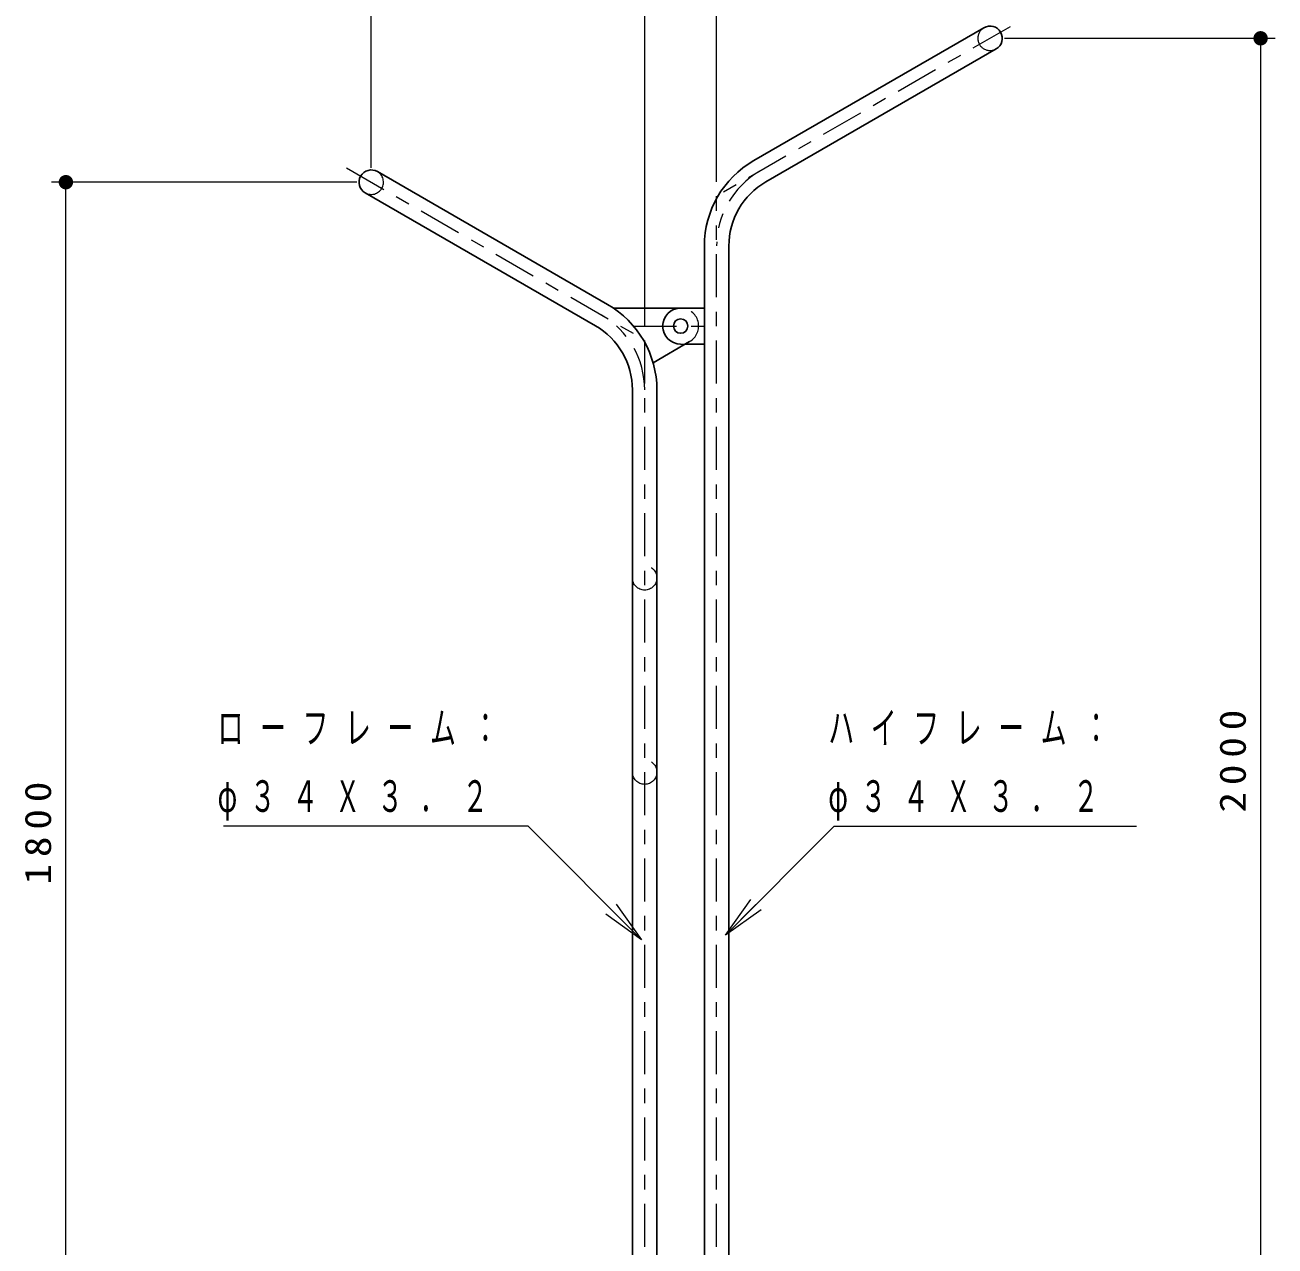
# Model space of a CAD drawing. Units: millimetres on the paper, scale 1:20. Extents: x 86 to 451, y 394 to 677.
# Drawn here: x 235.8 to 322.7, y 504.9 to 589.7 of the extents above; entities that cross this region are included whole.
import ezdxf

# ---------------------------------------------------------------- set-up
doc = ezdxf.new("R2010")
doc.units = ezdxf.units.MM
doc.linetypes.add('USER1', pattern=[4.5, 2.5, -2])
doc.linetypes.add('USER2', pattern=[6, 3, -1, 1, -1])
doc.layers.add('1_20', color=7, linetype='Continuous', lineweight=25)
doc.styles.add('ＭＳ ゴシック', font='')
doc.styles.get('ＭＳ ゴシック').set_extended_font_data('MS Gothic')

# ---------------------------------------------------------------- blocks, each defined once
blk = doc.blocks.new('filled_dot')
at = {"color": 0, "linetype": 'Continuous', "lineweight": -2, "const_width": 1.25}
blk.add_lwpolyline([(-0.625, 0, 1), (0.625, 0, 1)], format="xyb", close=True, dxfattribs=at)

msp = doc.modelspace()

# ---------------------------------------------------------------- linework, layer by layer
at = {"layer": '1_20', "lineweight": 13}
for p, q in [((259.876, 579.796), (259.876, 609.796)), ((278.876, 568.826), (278.876, 599.796)), ((283.876, 578.826), (283.876, 599.796)), ((303.876, 588.796), (322.678, 588.796)), ((321.678, 588.796), (321.678, 488.796)), ((258.876, 578.796), (237.655, 578.796)), ((238.655, 488.796), (238.655, 578.796)), ((278.655, 526.15), (276.534, 528.271)), ((276.888, 528.625), (278.655, 526.15)), ((284.488, 526.465), (286.256, 528.94)), ((284.488, 526.465), (286.609, 528.586)), ((286.963, 528.233), (284.488, 526.465)), ((278.655, 526.15), (276.181, 527.917))]:
    msp.add_line(p, q, dxfattribs=at)
at = {"layer": '1_20', "linetype": 'USER2', "lineweight": 13}
for p in [(304.277, 589.604), (283.876, 468.796)]:
    msp.add_line(p, (283.876, 577.826), dxfattribs=at)
at = {"layer": '1_20'}
for p, q in [((302.451, 589.532), (286.451, 580.294)), ((303.301, 588.059), (287.301, 578.822)), ((283.026, 468.796), (283.026, 574.362)), ((284.726, 468.796), (284.726, 574.362)), ((281.376, 570.046), (283.026, 570.046)), ((281.711, 567.546), (283.026, 567.546))]:
    msp.add_line(p, q, dxfattribs=at)
at = {"layer": '1_20', "color": 20, "linetype": 'USER2', "lineweight": 13}
for p, q in [((258.148, 579.794), (278.876, 567.826)), ((278.098, 568.796), (283.026, 568.796)), ((278.876, 468.796), (278.876, 567.826))]:
    msp.add_line(p, q, dxfattribs=at)
at = {"layer": '1_20', "color": 20}
for p, q in [((260.301, 579.532), (276.301, 570.294)), ((259.451, 578.059), (275.451, 568.822)), ((276.699, 570.046), (281.376, 570.046)), ((282.001, 567.713), (279.462, 566.247)), ((278.026, 468.796), (278.026, 564.362)), ((279.726, 468.796), (279.726, 564.362))]:
    msp.add_line(p, q, dxfattribs=at)
at = {"layer": '1_20', "linetype": 'USER1', "lineweight": 13}
msp.add_line((281.376, 567.546), (281.711, 567.546), dxfattribs=at)
at = {"layer": '1_20', "lineweight": 13}
for points in [[(278.655, 526.15), (270.774, 534.031), (249.616, 534.031)], [(284.488, 526.465), (292.054, 534.031), (313.054, 534.031)]]:
    msp.add_lwpolyline(points, dxfattribs=at)
at = {"layer": '1_20', "color": 20}
msp.add_circle((281.376, 568.796), 0.5, dxfattribs=at)
at = {"layer": '1_20', "linetype": 'USER1', "lineweight": 13}
for centre in [(278.876, 551.296), (278.876, 537.796)]:
    msp.add_circle(centre, 0.85, dxfattribs=at)
msp.add_arc((302.876, 588.796), 0.85, 120, 300, dxfattribs=at)
at = {"layer": '1_20'}
for centre, radius, start, end in [((302.876, 588.796), 0.85, 300, 120), ((289.876, 574.362), 6.85, 120, 180), ((289.876, 574.362), 5.15, 120, 180), ((281.376, 568.796), 1.25, 90, 270)]:
    msp.add_arc(centre, radius, start, end, dxfattribs=at)
at = {"layer": '1_20', "color": 20}
for centre, radius, start, end in [((259.876, 578.796), 0.85, 60, 240), ((272.876, 564.362), 6.85, 0, 60), ((272.876, 564.362), 5.15, 0, 60)]:
    msp.add_arc(centre, radius, start, end, dxfattribs=at)
at = {"layer": '1_20', "color": 20, "linetype": 'USER1', "lineweight": 13}
for centre, radius, start, end in [((259.876, 578.796), 0.85, 240, 60), ((281.376, 568.796), 1.25, 300, 90)]:
    msp.add_arc(centre, radius, start, end, dxfattribs=at)
at = {"layer": '1_20', "linetype": 'USER2', "lineweight": 13}
msp.add_arc((289.876, 574.362), 6, 120, 180, dxfattribs=at)
at = {"layer": '1_20', "color": 20, "linetype": 'USER2', "lineweight": 13}
msp.add_arc((272.876, 564.362), 6, 0, 60, dxfattribs=at)

# ---------------------------------------------------------------- block references
at = {"layer": '1_20', "lineweight": 13, "xscale": 0.4, "yscale": 0.4, "rotation": 270}
for p in [(321.678, 588.796), (238.655, 578.796)]:
    msp.add_blockref('filled_dot', p, dxfattribs=at)

# ---------------------------------------------------------------- texts
at = {"layer": '1_20', "char_height": 2.199, "attachment_point": 4, "style": 'ＭＳ ゴシック'}
for s, insert in [('\\T1.64;\\W0.6;ローフレーム：', (249.199, 540.831)), ('\\T1.64;\\W0.6;ハイフレーム：', (291.638, 540.831)), ('\\T1.64;\\W0.6;φ３４Ｘ３．２', (249.199, 535.831)), ('\\T1.64;\\W0.6;φ３４Ｘ３．２', (291.638, 535.831))]:
    msp.add_mtext(s, dxfattribs=dict(at, insert=insert))
at = {"layer": '1_20', "char_height": 1.833, "attachment_point": 8, "rotation": 90, "style": 'ＭＳ ゴシック'}
for s, insert in [('\\T1.33;\\W1.15;2000', (320.678, 538.796)), ('\\T1.33;\\W1.15;1800', (237.655, 533.796))]:
    msp.add_mtext(s, dxfattribs=dict(at, insert=insert))

doc.saveas('drawing.dxf')
